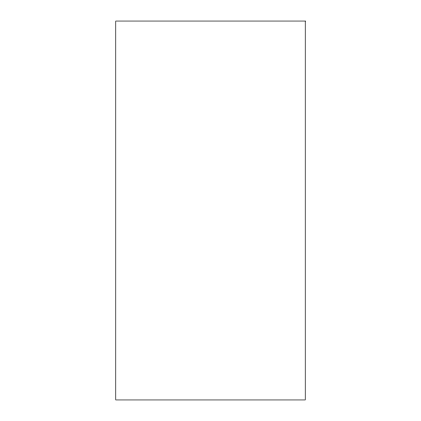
<?xml version="1.0" encoding="UTF-8"?>
<svg xmlns="http://www.w3.org/2000/svg" width="421" height="421" viewBox="0 0 421 421"><rect width="100%" height="100%" fill="white"/><g stroke="black" fill="none" stroke-linecap="round" stroke-linejoin="round"><path stroke-width="0.63" d="M305.225 21.05L115.775 21.05L115.775 399.95L305.225 399.95L305.225 21.05"/></g></svg>
